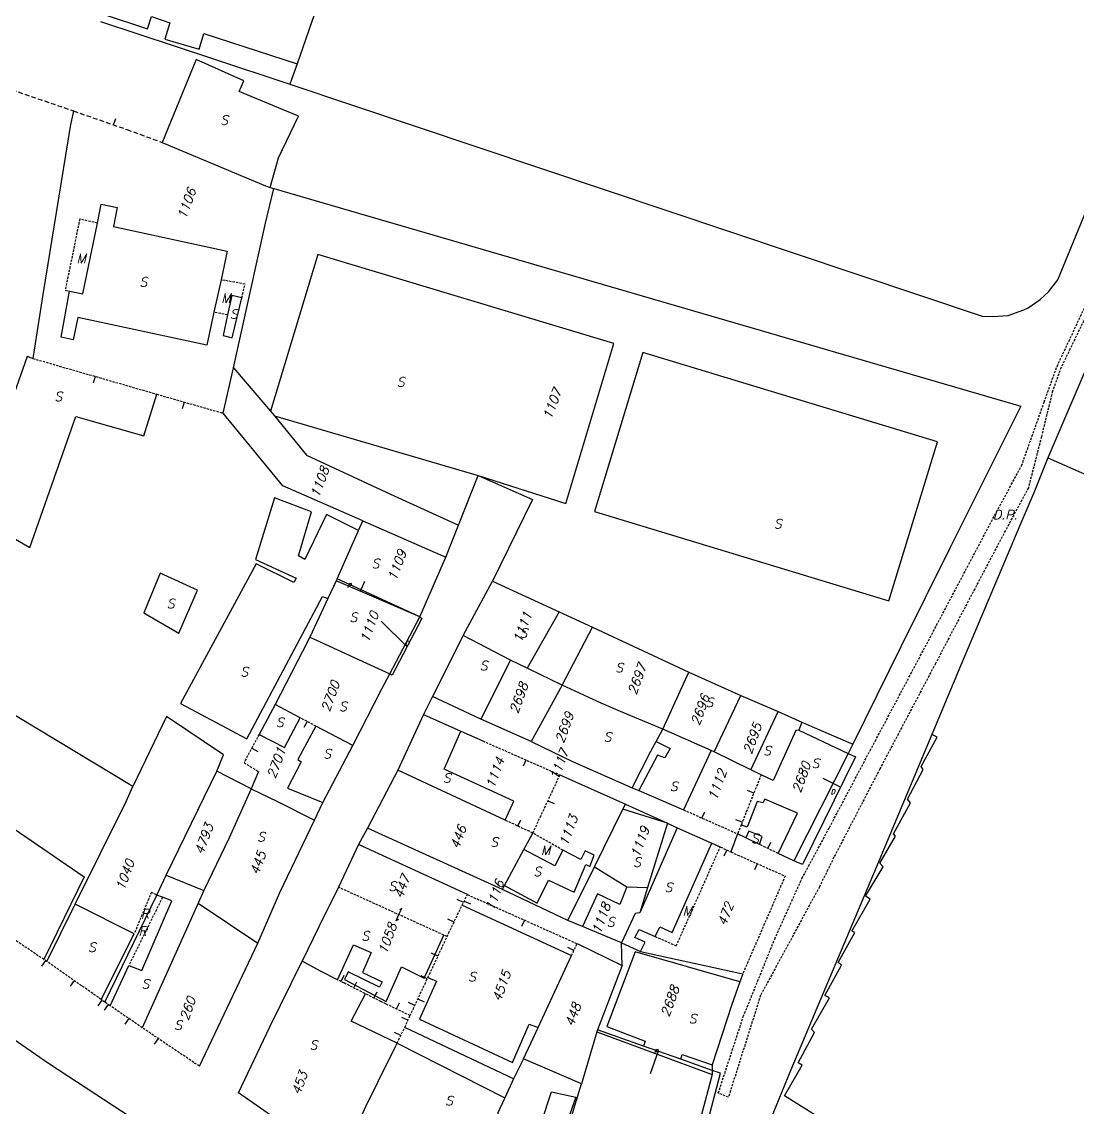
# Model space of a CAD drawing. Extents: x -334462 to -332769, y -29481 to -26664.
# Drawn here: x -334014.3 to -333899.5, y -27932.1 to -27814 of the extents above; entities that cross this region are included whole.
import ezdxf
from ezdxf.enums import TextEntityAlignment as Align

# ---------------------------------------------------------------- set-up
doc = ezdxf.new("R2010")
doc.units = 0
doc.header["$MEASUREMENT"] = 0
doc.linetypes.add('DASHED', pattern=[0.75, 0.5, -0.25])
doc.linetypes.add('HIDDEN', pattern=[0.375, 0.25, -0.125])
for name, color, linetype in [('17', 7, 'CONTINUOUS'), ('18', 7, 'CONTINUOUS'), ('19', 7, 'CONTINUOUS'), ('DP$DIVIDING$LINE', 7, 'CONTINUOUS'), ('EASEMENT$BOUNDA$', 7, 'CONTINUOUS'), ('ENC$$ST$$A$$TEXT', 7, 'CONTINUOUS'), ('MAP$SHEET$BOUND$', 7, 'CONTINUOUS'), ('PARCEL$BOUNDARY', 7, 'CONTINUOUS'), ('PARCEL$NUMBER', 7, 'CONTINUOUS'), ('STRUC$$FOOTPRINT', 7, 'CONTINUOUS')]:
    doc.layers.add(name, color=color, linetype=linetype)
doc.styles.add('ITALICT', font='ITALICT', dxfattribs={"height": 0.2})

# ---------------------------------------------------------------- blocks, each defined once
blk = doc.blocks.new('HOOK')
at = {"layer": '19', "color": 7, "linetype": 'Continuous'}
for p, q in [((0, 0.75), (-0.17, 0.5)), ((0, 0), (0, 0.75)), ((0, -0.75), (0, 0)), ((0.17, -0.5), (0, -0.75))]:
    blk.add_line(p, q, dxfattribs=at)

msp = doc.modelspace()

# ---------------------------------------------------------------- linework, layer by layer
at = {"layer": '17', "color": 30, "linetype": 'Continuous'}
msp.add_line((-334004.29, -27825.22), (-334004.04, -27824.51), dxfattribs=at)
at = {"layer": '18', "color": 1, "linetype": 'Continuous'}
for p, q in [((-334006.29, -27852.55), (-334006.5, -27853.27)), ((-333996.62, -27855.34), (-333996.83, -27856.06)), ((-333983.25, -27890.05), (-333983.6, -27890.71)), ((-333989.28, -27892.96), (-333988.62, -27893.31)), ((-333959.48, -27894.24), (-333959.78, -27894.92)), ((-333934.73, -27897.83), (-333935.43, -27897.55)), ((-333957.1, -27898.66), (-333956.42, -27898.97)), ((-333940.36, -27900.54), (-333940.06, -27899.86)), ((-333960.37, -27901.41), (-333960.05, -27900.73)), ((-333935.99, -27901), (-333936.69, -27900.72)), ((-333933.2, -27903.84), (-333932.88, -27903.17)), ((-333937.66, -27904.01), (-333937.99, -27904.69)), ((-333934.37, -27905.5), (-333934.67, -27906.18)), ((-333966.26, -27909.71), (-333966.94, -27909.38)), ((-333966.19, -27909.56), (-333965.51, -27909.88)), ((-333967.29, -27911.85), (-333967.97, -27911.52)), ((-333959.66, -27911.63), (-333959.97, -27912.31)), ((-333969.05, -27915.56), (-333969.73, -27915.24)), ((-333954.27, -27914.93), (-333954.95, -27914.62)), ((-334011.68, -27916.03), (-334012.1, -27916.65)), ((-333979.57, -27918.3), (-333979.23, -27917.63)), ((-333970.2, -27918.02), (-333970.88, -27917.7)), ((-334008.57, -27918.2), (-334009, -27918.82)), ((-333978.19, -27918.99), (-333977.85, -27918.33)), ((-333976, -27920.1), (-333975.66, -27919.43)), ((-334005.55, -27920.32), (-334005.98, -27920.93)), ((-334004.87, -27920.79), (-334005.29, -27921.4)), ((-333973.56, -27921.29), (-333973.24, -27920.62)), ((-333971.56, -27920.91), (-333972.24, -27920.59)), ((-333971.23, -27920.2), (-333970.55, -27920.52)), ((-334002.62, -27922.33), (-334003.05, -27922.95)), ((-333972.3, -27922.51), (-333972.98, -27922.2)), ((-333999.44, -27924.49), (-333999.86, -27925.12)), ((-333973.08, -27924.17), (-333973.76, -27923.84))]:
    msp.add_line(p, q, dxfattribs=at)
at = {"layer": 'DP$DIVIDING$LINE', "color": 2, "linetype": 'HIDDEN'}
msp.add_lwpolyline([(-333897.43, -27843.45), (-333901.35, -27851.58), (-333902.28, -27854.15), (-333903.49, -27859.11), (-333904.9, -27864.66), (-333907.4, -27869.31), (-333910.73, -27875.63), (-333914.99, -27883.74), (-333921.03, -27895.19), (-333926.02, -27904.8), (-333927.6, -27908.01), (-333933.99, -27919.79), (-333937.49, -27930.88), (-333938.59, -27930.43), (-333935.87, -27922.12), (-333932.46, -27913.69), (-333929.5, -27907.11), (-333926.51, -27901.56), (-333922.09, -27893.2), (-333915.58, -27880.93), (-333908.37, -27867.28), (-333905.64, -27862.26), (-333903.19, -27855.35), (-333901.79, -27851.46), (-333898.06, -27843.51)], dxfattribs=at)
at = {"layer": 'EASEMENT$BOUNDA$', "color": 3, "linetype": 'HIDDEN'}
for p, q in [((-333991.91, -27845.87), (-333993.38, -27845.57)), ((-333955.47, -27904.03), (-333958.74, -27902.17)), ((-333998.97, -27909.15), (-334002.63, -27916.56))]:
    msp.add_line(p, q, dxfattribs=at)
for points in [[(-334006.04, -27835.89), (-334007.96, -27835.46), (-334009.54, -27843.19), (-334009.08, -27843.29)], [(-333990.35, -27844), (-333990, -27842.53), (-333992.61, -27842.05)], [(-333945.45, -27913.41), (-333943.15, -27914.42), (-333938.37, -27903.67)], [(-333999.6, -27908.91), (-334000.18, -27908.6), (-334002.05, -27913.14)]]:
    msp.add_lwpolyline(points, dxfattribs=at)
at = {"layer": 'ENC$$ST$$A$$TEXT', "color": 1, "linetype": 'Continuous'}
for p, q in [((-333977.47, -27875.9), (-333976.99, -27874.8)), ((-333972.4, -27881.94), (-333975.23, -27879.16)), ((-333925.31, -27897.19), (-333927.2, -27896.26)), ((-333945.12, -27925.89), (-333945.99, -27928.35))]:
    msp.add_line(p, q, dxfattribs=at)
at = {"layer": 'MAP$SHEET$BOUND$', "color": 6, "linetype": 'Continuous'}
msp.add_lwpolyline([(-334051.2, -27899.63), (-334011.34, -27927.19), (-333934.63, -27977.41), (-333882.66, -28013.43), (-333877.31, -28017.15)], dxfattribs=at)
at = {"layer": 'PARCEL$BOUNDARY', "color": 7, "linetype": 'Continuous'}
for p, q in [((-333978.61, -27802), (-333984.35, -27818.59)), ((-333984.35, -27818.59), (-333985.12, -27820.81)), ((-333987.28, -27832.01), (-333986.87, -27832.13)), ((-333891.62, -27835.24), (-333902.79, -27861.4)), ((-333992.39, -27856.55), (-333991.25, -27851.62)), ((-333991.25, -27851.62), (-333987.25, -27856.33)), ((-333987.25, -27856.33), (-333986.81, -27856.85)), ((-333966.82, -27868.73), (-333964.69, -27863.32)), ((-333980.01, -27874.53), (-333977.69, -27869.31)), ((-333977.69, -27869.31), (-333977.22, -27868.24)), ((-333977.22, -27868.24), (-333968.2, -27872.2)), ((-333968.2, -27872.2), (-333966.82, -27868.73)), ((-333971.03, -27878.67), (-333968.2, -27872.2)), ((-333980.11, -27874.76), (-333981.01, -27876.69)), ((-333980.01, -27874.53), (-333980.11, -27874.76)), ((-333971.03, -27878.67), (-333980.01, -27874.53)), ((-333966.32, -27880.71), (-333963.13, -27874.79)), ((-333963.13, -27874.79), (-333955.89, -27878.14)), ((-333981.01, -27876.69), (-333982.96, -27880.88)), ((-333974.28, -27884.87), (-333971.03, -27878.67)), ((-333955.89, -27878.14), (-333952.27, -27879.81)), ((-333955.56, -27886.11), (-333952.27, -27879.81)), ((-333952.27, -27879.81), (-333941.78, -27884.7)), ((-333966.32, -27880.71), (-333969.64, -27887.33)), ((-333961.15, -27883.39), (-333966.32, -27880.71)), ((-333959.37, -27884.26), (-333961.15, -27883.39)), ((-333944.62, -27890.9), (-333941.78, -27884.7)), ((-333941.78, -27884.7), (-333936.14, -27887.22)), ((-334002.2, -27897.12), (-334022.51, -27884.85)), ((-333955.56, -27886.11), (-333958.91, -27892.24)), ((-333986.74, -27888.22), (-333988.48, -27891.46)), ((-333984.02, -27889.65), (-333986.74, -27888.22)), ((-333969.64, -27887.33), (-333970.61, -27889.3)), ((-333964.38, -27889.78), (-333969.64, -27887.33)), ((-333939.04, -27893.35), (-333936.14, -27887.22)), ((-333936.14, -27887.22), (-333932.09, -27888.97)), ((-333970.61, -27889.3), (-333973.39, -27895.33)), ((-333970.61, -27889.3), (-333966.57, -27891.1)), ((-333932.09, -27888.97), (-333929.51, -27890.12)), ((-333978.3, -27892.65), (-333982.3, -27890.55)), ((-333958.91, -27892.24), (-333964.38, -27889.78)), ((-333929.51, -27890.12), (-333929.84, -27890.98)), ((-333929.51, -27890.12), (-333923.98, -27892.51)), ((-333966.57, -27891.1), (-333964.18, -27892.16)), ((-333945.35, -27892.21), (-333944.62, -27890.9)), ((-333939.35, -27893.21), (-333944.62, -27890.9)), ((-333981.55, -27898.87), (-333978.3, -27892.65)), ((-333923.98, -27892.51), (-333924.49, -27893.51)), ((-333939.04, -27893.35), (-333939.35, -27893.21)), ((-333935.06, -27895.29), (-333939.04, -27893.35)), ((-333924.49, -27893.51), (-333930.38, -27905.19)), ((-333973.39, -27895.33), (-333976.7, -27901.63)), ((-333961.75, -27900.77), (-333973.39, -27895.33)), ((-333933.93, -27895.83), (-333935.06, -27895.29)), ((-333998.56, -27906.76), (-333993.06, -27895.46)), ((-333989.32, -27897.37), (-333993.06, -27895.46)), ((-333988.53, -27895.5), (-333989.32, -27897.37)), ((-333955.79, -27895.86), (-333948.66, -27899.02)), ((-333947.95, -27897.25), (-333947.23, -27897.53)), ((-333947.23, -27897.53), (-333942.38, -27899.64)), ((-333982.46, -27900.76), (-333981.55, -27898.87)), ((-333952.04, -27905.83), (-333948.97, -27899.57)), ((-333948.97, -27899.57), (-333948.66, -27899.02)), ((-333948.66, -27899.02), (-333944.09, -27901.09)), ((-333944.09, -27901.09), (-333946.29, -27908.08)), ((-333944.09, -27901.09), (-333943.05, -27901.59)), ((-333976.7, -27901.63), (-333977.69, -27903.42)), ((-333962.05, -27908.32), (-333976.7, -27901.63)), ((-333959.7, -27903.95), (-333958.74, -27902.17)), ((-333943.05, -27901.59), (-333939.3, -27903.26)), ((-333936.49, -27902.26), (-333937.21, -27904.23)), ((-333935.6, -27902.69), (-333936.49, -27902.26)), ((-333977.69, -27903.42), (-333979.86, -27908.05)), ((-333965.85, -27908.86), (-333977.69, -27903.42)), ((-333939.3, -27903.26), (-333938.37, -27903.67)), ((-333934.13, -27903.4), (-333935.6, -27902.69)), ((-333961.8, -27907.87), (-333959.7, -27903.95)), ((-333930.38, -27905.19), (-333932.09, -27904.38)), ((-333954.92, -27911.66), (-333952.04, -27905.83)), ((-333952.04, -27905.83), (-333948.54, -27908)), ((-333999.6, -27908.91), (-333998.56, -27906.76)), ((-333962.05, -27908.32), (-333961.8, -27907.87)), ((-333954.92, -27911.66), (-333962.05, -27908.32)), ((-333948.54, -27908), (-333946.29, -27908.08)), ((-333946.29, -27908.08), (-333947.11, -27910.85)), ((-334005.23, -27920.54), (-333999.6, -27908.91)), ((-333994.47, -27908.4), (-333995.1, -27909.79)), ((-334011.52, -27916.14), (-334008.44, -27909.91)), ((-333995.1, -27909.79), (-334001.17, -27923.33)), ((-333995.1, -27909.79), (-333988.61, -27914.12)), ((-333953.33, -27912.33), (-333954.92, -27911.66)), ((-333949.11, -27914.11), (-333953.33, -27912.33)), ((-333994.96, -27927.51), (-333988.61, -27914.12)), ((-333953.93, -27914.19), (-333949.03, -27916.56)), ((-333949.03, -27916.56), (-333949.11, -27914.11)), ((-333949.11, -27914.11), (-333947.03, -27915.05)), ((-333947.03, -27915.05), (-333935.93, -27917.47)), ((-333958.16, -27923.29), (-333954.53, -27915.48)), ((-333949.03, -27916.56), (-333951.72, -27923.57)), ((-333935.93, -27917.47), (-333936.24, -27918.35)), ((-333960.82, -27928.89), (-333972.65, -27923.29)), ((-333959.76, -27926.71), (-333958.16, -27923.29)), ((-333951.72, -27923.57), (-333951.79, -27923.76)), ((-333951.79, -27923.76), (-333953.46, -27929.44)), ((-333951.79, -27923.76), (-333939.27, -27928.39)), ((-333959.76, -27926.71), (-333960.82, -27928.89)), ((-333953.46, -27929.44), (-333959.76, -27926.71)), ((-333939.26, -27927.96), (-333939.27, -27928.39)), ((-333939.24, -27927.34), (-333939.26, -27927.96)), ((-333960.82, -27928.89), (-333961.78, -27930.93)), ((-333955.42, -27935.81), (-333953.46, -27929.44)), ((-333961.78, -27930.93), (-333962.58, -27932.64))]:
    msp.add_line(p, q, dxfattribs=at)
at = {"layer": 'PARCEL$BOUNDARY', "color": 2, "linetype": 'HIDDEN'}
for p, q in [((-334013.06, -27850.6), (-333999.6, -27854.48)), ((-333999.6, -27854.48), (-333992.39, -27856.55)), ((-333982.3, -27890.55), (-333984.02, -27889.65)), ((-333964.18, -27892.16), (-333955.79, -27895.86)), ((-333958.74, -27902.17), (-333955.79, -27895.86)), ((-333942.38, -27899.64), (-333936.49, -27902.26)), ((-333958.74, -27902.17), (-333961.75, -27900.77)), ((-333936.1, -27901.28), (-333936.49, -27902.26)), ((-333932.09, -27904.38), (-333934.13, -27903.4)), ((-333938.37, -27903.67), (-333937.21, -27904.23)), ((-333968.4, -27913.26), (-333979.86, -27908.05)), ((-333966.41, -27910.01), (-333965.85, -27908.86)), ((-333965.85, -27908.86), (-333953.93, -27914.19)), ((-334011.85, -27915.92), (-334020.78, -27909.87)), ((-333968.05, -27913.41), (-333966.41, -27910.01)), ((-333970.13, -27917.87), (-333968.05, -27913.41)), ((-333968.05, -27913.41), (-333968.4, -27913.26)), ((-333954.53, -27915.48), (-333953.93, -27914.19)), ((-334011.52, -27916.14), (-334011.85, -27915.92)), ((-334005.63, -27920.26), (-334011.52, -27916.14)), ((-334005.23, -27920.54), (-334005.63, -27920.26)), ((-334004.66, -27920.93), (-334005.23, -27920.54)), ((-334001.17, -27923.33), (-334004.66, -27920.93)), ((-333972.65, -27923.29), (-333972.07, -27922.01)), ((-333994.96, -27927.51), (-334001.17, -27923.33)), ((-333973.49, -27925), (-333972.65, -27923.29))]:
    msp.add_line(p, q, dxfattribs=at)
at = {"layer": 'PARCEL$BOUNDARY', "color": 2, "linetype": 'DASHED'}
for points in [[(-334075.8, -27798.82), (-334058.47, -27804.99), (-334045.39, -27809.6), (-334034.61, -27814.63), (-334032.84, -27815.5), (-334024.57, -27818.23), (-334008.65, -27823.7)], [(-334008.65, -27823.7), (-334002.83, -27825.73), (-333999, -27827.13)]]:
    msp.add_lwpolyline(points, dxfattribs=at)
at = {"layer": 'PARCEL$BOUNDARY', "color": 7, "linetype": 'Continuous'}
for points in [[(-333985.12, -27820.81), (-333909.94, -27846.02), (-333908.81, -27846.05), (-333907.11, -27845.94), (-333905.39, -27845.33), (-333904.92, -27845.11), (-333903.61, -27844.19), (-333902.7, -27843.35), (-333901.7, -27842.05), (-333885.13, -27801.63), (-333887.08, -27801.05), (-333886.71, -27800)], [(-334005.69, -27813.98), (-333993.63, -27817.96), (-333985.12, -27820.81)], [(-334008.65, -27823.7), (-334009, -27825.4), (-334011.96, -27843.64), (-334013.06, -27850.6)], [(-333999, -27827.13), (-333987.77, -27831.86), (-333987.28, -27832.01)], [(-333991.25, -27851.62), (-333987.79, -27835.9), (-333986.87, -27832.13)], [(-333986.87, -27832.13), (-333905.72, -27855.79), (-333908.84, -27862.01), (-333913.39, -27871.14), (-333918.76, -27881.94), (-333923.98, -27892.51)], [(-333977.22, -27868.24), (-333985.9, -27864.46), (-333992.39, -27856.55)], [(-333986.81, -27856.85), (-333983.34, -27861.1), (-333974.19, -27865.34), (-333966.82, -27868.73)], [(-333902.79, -27861.4), (-333904.32, -27865.19), (-333905.83, -27868.74), (-333911.06, -27881.12), (-333912.23, -27883.93), (-333915.39, -27891.47)], [(-333902.79, -27861.4), (-333886.75, -27868.48), (-333865.43, -27877.72)], [(-333964.69, -27863.32), (-333958.76, -27865.93), (-333963.13, -27874.79)], [(-333982.96, -27880.88), (-333983.77, -27882.44), (-333986.74, -27888.22)], [(-333982.96, -27880.88), (-333982.23, -27881.21), (-333977.69, -27883.3), (-333974.28, -27884.87)], [(-333955.56, -27886.11), (-333959.13, -27884.38), (-333959.37, -27884.26)], [(-333978.3, -27892.65), (-333975.13, -27886.51), (-333974.28, -27884.87)], [(-333944.62, -27890.9), (-333948.95, -27889.08), (-333950.82, -27888.29), (-333951.31, -27888.06), (-333955.56, -27886.11)], [(-333993.06, -27895.46), (-333992.35, -27893.67), (-333998.52, -27889.51), (-334002.2, -27897.12)], [(-333929.84, -27890.98), (-333930.15, -27891.02), (-333932.63, -27896.46), (-333933.93, -27895.83)], [(-333915.39, -27891.47), (-333921.16, -27905.24), (-333930.72, -27927.89), (-333933.66, -27935.07)], [(-333958.91, -27892.24), (-333954.43, -27894.38), (-333947.95, -27897.25)], [(-333947.95, -27897.25), (-333945.92, -27893.29), (-333945.35, -27892.21)], [(-334008.44, -27909.91), (-334002.93, -27898.73), (-334002.2, -27897.12)], [(-333989.32, -27897.37), (-333991.73, -27902.69), (-333994.47, -27908.4)], [(-333989.32, -27897.37), (-333986.46, -27898.76), (-333982.46, -27900.76)], [(-333988.61, -27914.12), (-333986.21, -27908.64), (-333982.46, -27900.76)], [(-333979.86, -27908.05), (-333981.97, -27912.38), (-333983.79, -27916.1)], [(-333947.11, -27910.85), (-333947.61, -27910.92), (-333949.11, -27914.11)], [(-333979.72, -27938.09), (-333990.72, -27930.41), (-333987.3, -27923.23), (-333983.79, -27916.1)], [(-333979.95, -27918.11), (-333981.72, -27917.21), (-333983.79, -27916.1)], [(-333936.24, -27918.35), (-333937.16, -27920.9), (-333939.24, -27927.34)], [(-333979.72, -27938.09), (-333976.83, -27931.81), (-333975.57, -27929.24), (-333973.63, -27925.28), (-333973.49, -27925)], [(-333939.27, -27928.39), (-333941.05, -27935.22), (-333943.91, -27945.7), (-333944.86, -27949.16)]]:
    msp.add_lwpolyline(points, dxfattribs=at)
at = {"layer": 'PARCEL$BOUNDARY', "color": 2, "linetype": 'HIDDEN'}
for points in [[(-333988.48, -27891.46), (-333990.11, -27894.51), (-333988.53, -27895.5)], [(-333933.93, -27895.83), (-333935.59, -27899.98), (-333936.04, -27901.12), (-333936.1, -27901.28)], [(-333937.21, -27904.23), (-333931.33, -27906.85), (-333935.93, -27917.47)], [(-333976.91, -27919.64), (-333976.99, -27919.6), (-333979.21, -27918.48), (-333979.95, -27918.11)], [(-333972.07, -27922.01), (-333970.31, -27918.24), (-333970.13, -27917.87)], [(-333972.07, -27922.01), (-333974.71, -27920.74), (-333975.25, -27920.48), (-333976.91, -27919.64)]]:
    msp.add_lwpolyline(points, dxfattribs=at)
at = {"layer": 'STRUC$$FOOTPRINT', "color": 1, "linetype": 'Continuous'}
for p, q in [((-333992.61, -27842.05), (-333993.38, -27845.57)), ((-333986.81, -27856.85), (-333964.69, -27863.32)), ((-333920.08, -27876.94), (-333914.76, -27859.66)), ((-333995.18, -27875.77), (-333999.22, -27873.95)), ((-333971.03, -27878.67), (-333980.11, -27874.76)), ((-333955.89, -27878.14), (-333959.37, -27884.26)), ((-333961.15, -27883.39), (-333964.38, -27889.78)), ((-333935.06, -27895.29), (-333932.09, -27888.97)), ((-333929.84, -27890.98), (-333924.49, -27893.51)), ((-333939.35, -27893.21), (-333942.38, -27899.64)), ((-333944.09, -27901.09), (-333948.97, -27899.57)), ((-333943.05, -27901.59), (-333947.11, -27910.85)), ((-333998.56, -27906.76), (-333994.47, -27908.4)), ((-333998.97, -27909.15), (-333999.6, -27908.91)), ((-334002.05, -27913.14), (-334008.44, -27909.91)), ((-333966.41, -27910.01), (-333954.53, -27915.48)), ((-334005.63, -27920.26), (-334002.05, -27913.14)), ((-334004.66, -27920.93), (-334002.63, -27916.56)), ((-333946.72, -27925.33), (-333951.72, -27923.57)), ((-333973.49, -27925), (-333961.78, -27930.93)), ((-333942.65, -27926.76), (-333946.72, -27925.33)), ((-333939.26, -27927.96), (-333942.65, -27926.76))]:
    msp.add_line(p, q, dxfattribs=at)
for points in [[(-334005.41, -27813.19), (-334000.6, -27814.79), (-334000.17, -27813.43), (-333998.18, -27814.13), (-333998.73, -27815.89), (-333995, -27817.01), (-333994.47, -27815.28), (-333984.35, -27818.59)], [(-333987.28, -27832.01), (-333986.37, -27828.8), (-333984.2, -27824.27), (-333990.63, -27821.58), (-333990.14, -27820.42), (-333995.32, -27818.11), (-333999, -27827.13)], [(-334006.04, -27835.89), (-334005.62, -27833.84), (-334003.91, -27834.21), (-334004.3, -27836.25), (-333991.93, -27838.94), (-333992.61, -27842.05)], [(-334009.08, -27843.29), (-334007.61, -27843.59), (-334006.04, -27835.89)], [(-333964.69, -27863.32), (-333955.14, -27866.35), (-333949.95, -27848.99), (-333982.08, -27839.31), (-333987.25, -27856.33)], [(-333993.38, -27845.57), (-333994.16, -27849.16), (-334008.15, -27846.14), (-334008.66, -27848.56), (-334009.97, -27848.29), (-334009.08, -27843.29)], [(-333991.91, -27845.87), (-333992.39, -27848.11), (-333991.4, -27848.35), (-333990.35, -27844)], [(-333990.35, -27844), (-333991.45, -27843.76), (-333991.91, -27845.87)], [(-334013.06, -27850.6), (-334013.68, -27850.4), (-334019.72, -27867.47), (-334013.37, -27871.14), (-334008.4, -27856.92), (-334001.01, -27859), (-333999.6, -27854.48)], [(-333914.76, -27859.66), (-333946.79, -27849.97), (-333952.03, -27867.24), (-333920.08, -27876.94)], [(-333977.69, -27869.31), (-333981.17, -27867.55), (-333983.51, -27872.43), (-333984.21, -27872.05), (-333982.8, -27867.28), (-333986.81, -27865.76), (-333988.86, -27872.43), (-333984.46, -27874.47), (-333984.7, -27874.95), (-333988.78, -27872.91), (-333997.03, -27888.11), (-333989.79, -27891.93), (-333981.6, -27876.45), (-333981.01, -27876.69)], [(-333999.22, -27873.95), (-334000.99, -27878.24), (-333997.18, -27880.44), (-333995.18, -27875.77)], [(-333971.03, -27878.67), (-333970.78, -27878.85), (-333974.02, -27885.02), (-333974.28, -27884.87)], [(-333988.48, -27891.46), (-333985.72, -27892.87), (-333984.02, -27889.65)], [(-333982.3, -27890.55), (-333984.26, -27894.18), (-333983.91, -27894.45), (-333985.4, -27897.28), (-333981.55, -27898.87)], [(-333961.75, -27900.77), (-333960.79, -27898.69), (-333968.38, -27895.24), (-333966.57, -27891.1)], [(-333863.14, -27973.58), (-333931.4, -27930.71), (-333929.49, -27927.39), (-333929.91, -27927.13), (-333928.12, -27923.83), (-333928.45, -27923.47), (-333926.52, -27920.09), (-333927.01, -27919.83), (-333925.19, -27916.54), (-333925.56, -27916.22), (-333923.77, -27912.99), (-333924.07, -27912.83), (-333922.1, -27909.34), (-333922.58, -27909.02), (-333920.68, -27905.83), (-333921.03, -27905.46), (-333919.32, -27902.5), (-333919.54, -27902.27), (-333917.71, -27898.88), (-333918.02, -27898.49), (-333916.32, -27895.28), (-333916.54, -27894.93), (-333914.82, -27891.75), (-333915.39, -27891.47)], [(-333945.35, -27892.21), (-333943.83, -27892.97), (-333944.41, -27894.01), (-333945.2, -27893.72), (-333947.23, -27897.53)], [(-333924.49, -27893.51), (-333923.69, -27893.9), (-333929.45, -27905.6), (-333930.38, -27905.19)], [(-333932.09, -27904.38), (-333929.97, -27900.01), (-333933.54, -27898.49), (-333933.74, -27898.9), (-333934.36, -27898.74), (-333935.47, -27901.53), (-333936.1, -27901.28)], [(-334020.78, -27909.87), (-334015.19, -27901.64), (-334007.48, -27906.93), (-334011.85, -27915.92)], [(-333934.13, -27903.4), (-333933.83, -27902.56), (-333935.27, -27901.98), (-333935.6, -27902.69)], [(-333945.45, -27913.41), (-333944.93, -27912.37), (-333943.61, -27912.98), (-333939.3, -27903.26)], [(-333961.8, -27907.87), (-333958.28, -27909.78), (-333957.02, -27907.28), (-333954.26, -27908.61), (-333952.99, -27905.6), (-333952.56, -27905.8), (-333952.09, -27904.56), (-333953.05, -27904.12), (-333953.54, -27905.04), (-333955.47, -27904.03)], [(-333955.47, -27904.03), (-333956.36, -27905.73), (-333959.7, -27903.95)], [(-333948.54, -27908), (-333949.29, -27909.94), (-333951.73, -27908.77), (-333953.33, -27912.33)], [(-334002.63, -27916.56), (-334001.23, -27917.12), (-333997.95, -27909.55), (-333998.97, -27909.15)], [(-333947.03, -27915.05), (-333946.52, -27914.02), (-333947.67, -27913.53), (-333947.18, -27912.65), (-333945.45, -27913.41)], [(-333979.95, -27918.11), (-333978.21, -27914.31), (-333976.31, -27915.14), (-333977.25, -27917.31), (-333975.11, -27918.34), (-333975.39, -27918.92), (-333978.8, -27917.24), (-333979.2, -27918.1), (-333974.67, -27920.46), (-333973.01, -27916.72), (-333970.54, -27917.94), (-333968.4, -27913.26)], [(-333936.24, -27918.35), (-333947.61, -27915.08), (-333950.68, -27923.19), (-333946.55, -27924.78), (-333946.72, -27925.33)], [(-333970.13, -27917.87), (-333969.2, -27918.26), (-333971.05, -27922.41), (-333960.94, -27927.12), (-333959.12, -27922.93), (-333958.16, -27923.29)], [(-333973.49, -27925), (-333978.49, -27922.6), (-333976.91, -27919.64)], [(-333942.65, -27926.76), (-333942.51, -27926.22), (-333939.24, -27927.34)], [(-333944.86, -27949.16), (-333944.05, -27947.51), (-333943.48, -27947.89), (-333938.34, -27928.28), (-333939.26, -27927.96)], [(-333962.58, -27932.64), (-333960.51, -27933.69), (-333960.73, -27934.43), (-333958.82, -27935.89), (-333957.8, -27933.57), (-333956.72, -27930.29), (-333954.08, -27930.86), (-333956.43, -27937.52)]]:
    msp.add_lwpolyline(points, dxfattribs=at)

# ---------------------------------------------------------------- block references
at = {"layer": '19', "color": 7, "linetype": 'Continuous', "xscale": 0.9999981059447861, "yscale": 0.9999981059447861, "rotation": 335.5663570267303}
msp.add_blockref('HOOK', (-333973.28, -27911.04), dxfattribs=at)

# ---------------------------------------------------------------- texts
at = {"layer": 'DP$DIVIDING$LINE', "color": 4, "linetype": 'Continuous', "style": 'ITALICT'}
msp.add_text('D.P.', height=1, dxfattribs=at).set_placement((-333907.42, -27867.58), align=Align.MIDDLE)
at = {"layer": 'EASEMENT$BOUNDA$', "color": 3, "linetype": 'Continuous', "style": 'ITALICT'}
for s, p in [('M', (-334007.8, -27839.73)), ('M', (-333992.08, -27844.05)), ('M', (-333957.35, -27904.05)), ('R', (-334000.86, -27910.94)), ('M', (-333941.95, -27910.63)), ('R', (-334001.12, -27912.83))]:
    msp.add_text(s, height=1, dxfattribs=at).set_placement(p, align=Align.MIDDLE)
at = {"layer": 'ENC$$ST$$A$$TEXT', "color": 1, "linetype": 'Continuous', "style": 'ITALICT'}
for s, p in [('P', (-333978.69, -27875.29)), ('D', (-333972.4, -27881.56)), ('D', (-333926.14, -27897.68)), ('P', (-333945.37, -27925.93))]:
    msp.add_text(s, height=0.5, dxfattribs=at).set_placement(p, align=Align.MIDDLE)
at = {"layer": 'PARCEL$NUMBER', "color": 7, "linetype": 'Continuous', "style": 'ITALICT'}
for s, p in [('1106', (-333996.35, -27833.78)), ('1107', (-333956.63, -27855.55)), ('1108', (-333981.88, -27864.04)), ('1109', (-333973.49, -27873.08)), ('1110', (-333976.49, -27879.79)), ('1111', (-333959.86, -27879.81)), ('2697', (-333947.41, -27885.45)), ('2700', (-333980.73, -27887.32)), ('2698', (-333960.27, -27887.49)), ('2696', (-333940.56, -27888.8)), ('2699', (-333955.3, -27890.71)), ('2701', (-333986.61, -27894.56)), ('1114', (-333962.83, -27895.64)), ('1112', (-333938.7, -27896.92)), ('2680', (-333929.56, -27896.12)), ('1113', (-333954.86, -27901.9)), ('446', (-333966.83, -27902.62)), ('1119', (-333947.09, -27903.15)), ('445', (-333988.59, -27905.43)), ('1040', (-334003.04, -27906.73)), ('447', (-333972.95, -27908.01)), ('1118', (-333951.3, -27911.45)), ('472', (-333937.81, -27910.99)), ('1058', (-333974.53, -27913.63)), ('4515', (-333962.14, -27918.81)), ('2688', (-333943.84, -27920.45)), ('260', (-333996.23, -27921.26)), ('448', (-333954.37, -27921.92)), ('453', (-333984.08, -27929.34))]:
    msp.add_text(s, height=1, rotation=69.9902, dxfattribs=at).set_placement(p, align=Align.MIDDLE)
at = {"layer": 'PARCEL$NUMBER', "color": 1, "linetype": 'Continuous', "style": 'ITALICT'}
for s, p in [('2695', (-333934.88, -27891.89)), ('1117', (-333955.87, -27894.74)), ('4793', (-333994.47, -27902.81)), ('1116', (-333962.88, -27908.95))]:
    msp.add_text(s, height=1, rotation=69.9902, dxfattribs=at).set_placement(p, align=Align.MIDDLE)
at = {"layer": 'STRUC$$FOOTPRINT', "color": 1, "linetype": 'Continuous', "style": 'ITALICT'}
for p in [(-333992.27, -27824.7), (-334001.05, -27842.28), (-333991.22, -27845.77), (-333973.09, -27853.15), (-334010.29, -27854.73), (-333932.13, -27868.57), (-333975.83, -27872.89), (-333998.08, -27877.23), (-333978.23, -27878.72), (-333959.75, -27880.43), (-333964.08, -27883.97), (-333990.09, -27884.65), (-333949.36, -27884.2), (-333979.37, -27888.42), (-333939.55, -27887.97), (-333986.22, -27890.14), (-333950.62, -27891.73), (-333933.28, -27893.22), (-333981.08, -27893.56), (-333928.03, -27894.59), (-333968.08, -27896.19), (-333943.43, -27897.1), (-333988.27, -27902.58), (-333934.61, -27902.76), (-333962.94, -27903.15), (-333958.26, -27906.35), (-333947.42, -27905.33), (-333974.01, -27907.95), (-333944, -27908.07), (-333950.28, -27911.83), (-333976.94, -27913.35), (-334006.64, -27914.58), (-333965.34, -27917.78), (-334000.82, -27918.57), (-333941.38, -27922.34), (-333997.28, -27923.03), (-333982.57, -27925.2), (-333967.84, -27931.25)]:
    msp.add_text('S', height=1, dxfattribs=at).set_placement(p, align=Align.MIDDLE)

doc.saveas('drawing.dxf')
